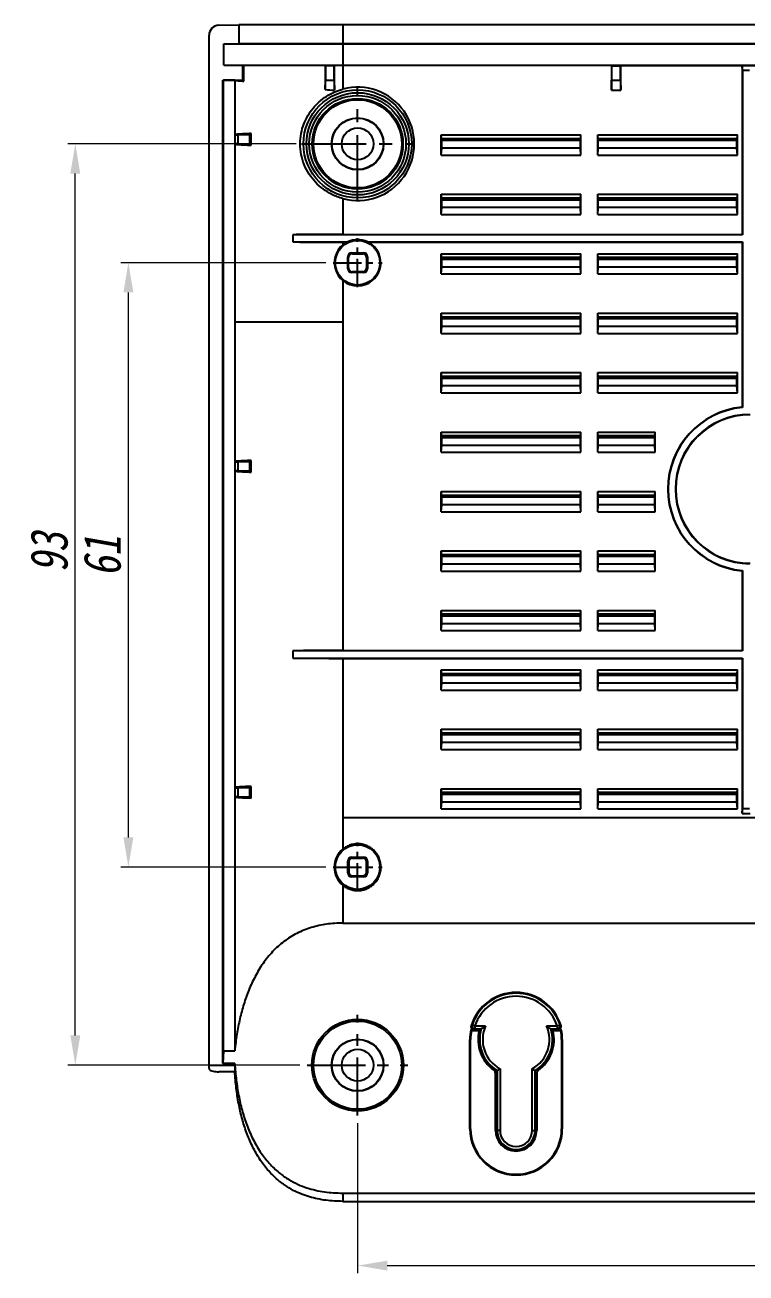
# Model space of a CAD drawing. Header units: millimetres. Extents: x 1571 to 1968, y -272 to 59.
# Drawn here: x 1604.7 to 1677.5, y -138.6 to -12.6 of the extents above; entities that cross this region are included whole.
import ezdxf

# ---------------------------------------------------------------- set-up
doc = ezdxf.new("R2010")
doc.units = ezdxf.units.MM
doc.linetypes.add('CENTER', pattern=[50.8, 31.75, -6.35, 6.35, -6.35])
doc.layers.add('06___PRT_ALL_SURFS', color=7, linetype='Continuous')
doc.layers.add('dim', color=82, linetype='Continuous', lineweight=9)
doc.styles.add('wuwei', font='SimSun.ttf', dxfattribs={"width": 0.8, "oblique": 10})
doc.dimstyles.new('wuwei', dxfattribs={"dimscale": 1.5, "dimtxt": 2.5, "dimasz": 1.5, "dimexe": 0.3, "dimexo": 0.3, "dimgap": 0.5, "dimtad": 1, "dimdsep": 46, "dimtxsty": 'wuwei', "dimcen": 0, "dimclrd": 42, "dimclre": 256, "dimclrt": 256, "dimazin": 2, "dimtfac": 1, "dimtofl": 0, "dimtmove": 0, "dimatfit": 3, "dimfxl": 1, "dimlwd": 5, "dimlwe": 5, "dimarcsym": 0})

# ---------------------------------------------------------------- blocks, each defined once
blk = doc.blocks.new('*D23')
at = {"layer": 'Defpoints', "color": 0}
for p in [(1609.74, -24.57), (1632.78, -24.57), (1633.15, -117.57)]:
    blk.add_point(p, dxfattribs=at)
at = {"layer": 'dim', "color": 82, "lineweight": 5, "true_color": 0x35c922}
for p, q in [((1632.03, -24.57), (1608.99, -24.57)), ((1632.4, -117.57), (1608.99, -117.57))]:
    blk.add_line(p, q, dxfattribs=at)
at = {"layer": 'dim', "color": 42, "lineweight": 5}
blk.add_line((1609.74, -114.57), (1609.74, -27.57), dxfattribs=at)
at = {"layer": 'dim', "color": 42}
for points in [[(1609.24, -27.57), (1610.24, -27.57), (1609.74, -24.57)], [(1609.24, -114.57), (1610.24, -114.57), (1609.74, -117.57)]]:
    blk.add_solid(points, dxfattribs=at)
at = {"layer": 'dim', "color": 82, "true_color": 0x4bd605, "insert": (1607.12, -65.8), "char_height": 3.75, "attachment_point": 5, "rotation": 90, "style": 'wuwei'}
blk.add_mtext('93', dxfattribs=at)
blk = doc.blocks.new('*D24')
at = {"layer": 'Defpoints', "color": 0}
for p in [(1615.1, -36.57), (1635.77, -36.57), (1635.77, -97.57)]:
    blk.add_point(p, dxfattribs=at)
at = {"layer": 'dim', "color": 82, "lineweight": 5, "true_color": 0x35c922}
for p, q in [((1635.02, -36.57), (1614.35, -36.57)), ((1635.02, -97.57), (1614.35, -97.57))]:
    blk.add_line(p, q, dxfattribs=at)
at = {"layer": 'dim', "color": 42, "lineweight": 5}
blk.add_line((1615.1, -94.57), (1615.1, -39.57), dxfattribs=at)
at = {"layer": 'dim', "color": 42}
for points in [[(1614.6, -39.57), (1615.6, -39.57), (1615.1, -36.57)], [(1614.6, -94.57), (1615.6, -94.57), (1615.1, -97.57)]]:
    blk.add_solid(points, dxfattribs=at)
at = {"layer": 'dim', "color": 82, "true_color": 0x4bd605, "insert": (1612.48, -66.2), "char_height": 3.75, "attachment_point": 5, "rotation": 90, "style": 'wuwei'}
blk.add_mtext('61', dxfattribs=at)
blk = doc.blocks.new('*D25')
at = {"layer": 'Defpoints', "color": 0}
for p in [(1638.24, -122.66), (1748.24, -122.66), (1748.24, -137.8)]:
    blk.add_point(p, dxfattribs=at)
at = {"layer": 'dim', "color": 82, "lineweight": 5, "true_color": 0x35c922}
for p, q in [((1638.24, -123.41), (1638.24, -138.55)), ((1748.24, -123.41), (1748.24, -138.55))]:
    blk.add_line(p, q, dxfattribs=at)
at = {"layer": 'dim', "color": 42, "lineweight": 5}
blk.add_line((1641.24, -137.8), (1745.24, -137.8), dxfattribs=at)
at = {"layer": 'dim', "color": 42}
for points in [[(1641.24, -137.3), (1641.24, -138.3), (1638.24, -137.8)], [(1745.24, -137.3), (1745.24, -138.3), (1748.24, -137.8)]]:
    blk.add_solid(points, dxfattribs=at)
at = {"layer": 'dim', "color": 82, "true_color": 0x4bd605, "insert": (1693.24, -135.18), "char_height": 3.75, "attachment_point": 5, "style": 'wuwei'}
blk.add_mtext('110', dxfattribs=at)

msp = doc.modelspace()

# ---------------------------------------------------------------- linework, layer by layer
at = {"color": 7, "linetype": 'Continuous'}
for p, q in [((1624.226, -12.604), (1626.246, -12.569)), ((1760.237, -12.569), (1626.246, -12.569)), ((1626.246, -12.569), (1626.246, -14.447)), ((1636.742, -12.569), (1636.742, -19.044)), ((1623.242, -117.909), (1623.242, -13.604)), ((1624.226, -12.604), (1624.232, -12.604)), ((1624.744, -14.486), (1626.246, -14.447)), ((1624.744, -14.486), (1761.739, -14.486)), ((1624.744, -16.636), (1624.744, -14.486)), ((1626.246, -14.447), (1760.237, -14.447)), ((1626.645, -16.686), (1624.744, -16.636)), ((1624.744, -16.636), (1761.739, -16.636)), ((1626.645, -18.136), (1626.645, -16.686)), ((1634.976, -16.662), (1626.742, -16.662)), ((1626.742, -18.233), (1626.742, -16.662)), ((1634.992, -16.686), (1634.976, -16.662)), ((1634.976, -16.662), (1634.976, -19.074)), ((1634.992, -16.686), (1634.992, -18.136)), ((1635.909, -16.662), (1635.892, -16.688)), ((1635.892, -18.136), (1635.892, -16.688)), ((1663.874, -16.662), (1635.909, -16.662)), ((1635.909, -19.156), (1635.909, -16.662)), ((1663.874, -16.662), (1663.892, -16.689)), ((1663.874, -16.662), (1663.874, -19.136)), ((1663.892, -16.689), (1664.792, -16.689)), ((1663.892, -16.689), (1663.892, -18.136)), ((1664.809, -16.662), (1664.792, -16.689)), ((1664.792, -18.136), (1664.792, -16.689)), ((1664.809, -16.662), (1692.774, -16.662)), ((1664.809, -19.136), (1664.809, -16.662)), ((1677.094, -17.162), (1677.059, -16.662)), ((1677.059, -16.662), (1677.059, -33.704)), ((1677.824, -17.162), (1677.094, -17.162)), ((1677.094, -17.162), (1677.094, -33.739)), ((1624.645, -18.136), (1626.645, -18.136)), ((1624.645, -18.136), (1624.695, -18.157)), ((1624.645, -117.396), (1624.645, -18.136)), ((1625.841, -18.157), (1624.695, -18.157)), ((1624.695, -116.118), (1624.695, -18.157)), ((1625.841, -18.157), (1625.841, -116.118)), ((1626.645, -18.136), (1626.742, -18.233)), ((1634.976, -19.074), (1634.992, -18.136)), ((1634.992, -18.136), (1635.892, -18.136)), ((1635.892, -18.136), (1635.909, -19.156)), ((1663.875, -19.136), (1663.892, -18.136)), ((1663.892, -18.136), (1664.792, -18.136)), ((1664.792, -18.136), (1664.808, -19.136)), ((1663.874, -19.136), (1664.808, -19.136)), ((1625.86, -23.664), (1626.162, -23.669)), ((1625.86, -23.664), (1625.86, -24.574)), ((1627.36, -23.669), (1626.162, -23.669)), ((1626.162, -23.669), (1626.162, -24.569)), ((1627.36, -23.669), (1627.496, -23.533)), ((1627.36, -24.569), (1627.36, -23.669)), ((1627.496, -24.705), (1627.496, -23.533)), ((1646.689, -23.659), (1660.794, -23.659)), ((1646.742, -24.205), (1646.689, -23.659)), ((1646.689, -25.704), (1646.689, -23.659)), ((1660.742, -24.205), (1660.794, -23.659)), ((1660.794, -25.704), (1660.794, -23.659)), ((1662.489, -23.659), (1676.594, -23.659)), ((1662.533, -24.114), (1662.489, -23.659)), ((1662.489, -25.704), (1662.489, -23.659)), ((1676.55, -24.114), (1676.594, -23.659)), ((1676.594, -25.704), (1676.594, -23.659)), ((1626.162, -24.569), (1625.86, -24.574)), ((1626.162, -24.569), (1627.36, -24.569)), ((1627.36, -24.569), (1627.496, -24.705)), ((1646.689, -25.704), (1646.742, -25.005)), ((1646.724, -24.205), (1660.759, -24.205)), ((1646.742, -24.023), (1660.742, -24.023)), ((1646.742, -25.005), (1646.742, -24.205)), ((1660.742, -25.005), (1646.742, -25.005)), ((1660.742, -25.005), (1660.742, -24.205)), ((1660.794, -25.704), (1660.742, -25.005)), ((1662.489, -25.704), (1662.542, -25.005)), ((1662.524, -24.205), (1662.533, -24.114)), ((1662.524, -24.205), (1676.559, -24.205)), ((1662.542, -24.023), (1676.542, -24.023)), ((1662.542, -25.005), (1662.542, -24.205)), ((1676.542, -25.005), (1662.542, -25.005)), ((1676.542, -25.005), (1676.542, -24.205)), ((1676.594, -25.704), (1676.542, -25.005)), ((1676.55, -24.114), (1676.559, -24.205)), ((1646.689, -25.704), (1660.794, -25.704)), ((1662.489, -25.704), (1676.594, -25.704)), ((1636.742, -30.094), (1636.742, -33.704)), ((1646.689, -29.659), (1660.794, -29.659)), ((1646.733, -30.114), (1646.689, -29.659)), ((1646.689, -31.704), (1646.689, -29.659)), ((1646.724, -30.205), (1646.733, -30.114)), ((1646.724, -30.205), (1660.759, -30.205)), ((1646.742, -30.023), (1660.742, -30.023)), ((1646.742, -31.005), (1646.742, -30.205)), ((1660.742, -31.005), (1660.742, -30.205)), ((1660.75, -30.114), (1660.794, -29.659)), ((1660.75, -30.114), (1660.759, -30.205)), ((1660.794, -31.704), (1660.794, -29.659)), ((1662.489, -29.659), (1676.594, -29.659)), ((1662.533, -30.114), (1662.489, -29.659)), ((1662.489, -31.704), (1662.489, -29.659)), ((1662.524, -30.205), (1662.533, -30.114)), ((1662.524, -30.205), (1676.559, -30.205)), ((1662.542, -30.023), (1676.542, -30.023)), ((1662.542, -31.005), (1662.542, -30.205)), ((1676.542, -31.005), (1676.542, -30.205)), ((1676.55, -30.114), (1676.594, -29.659)), ((1676.55, -30.114), (1676.559, -30.205)), ((1676.594, -31.704), (1676.594, -29.659)), ((1646.689, -31.704), (1646.742, -31.005)), ((1660.742, -31.005), (1646.742, -31.005)), ((1660.794, -31.704), (1660.742, -31.005)), ((1662.489, -31.704), (1662.542, -31.005)), ((1676.542, -31.005), (1662.542, -31.005)), ((1676.594, -31.704), (1676.542, -31.005)), ((1646.689, -31.704), (1660.794, -31.704)), ((1662.489, -31.704), (1676.594, -31.704)), ((1677.094, -33.739), (1631.688, -33.739)), ((1631.688, -33.739), (1631.688, -34.469)), ((1636.742, -33.704), (1677.059, -33.704)), ((1677.059, -33.704), (1677.094, -33.739)), ((1631.688, -34.469), (1637.255, -34.469)), ((1636.742, -34.504), (1637.146, -34.504)), ((1636.742, -34.504), (1636.742, -34.776)), ((1639.229, -34.469), (1677.094, -34.469)), ((1639.337, -34.504), (1677.059, -34.504)), ((1677.059, -34.504), (1677.094, -34.469)), ((1677.059, -34.504), (1677.059, -51.151)), ((1677.094, -34.469), (1677.094, -51.183)), ((1637.329, -36.056), (1637.242, -35.969)), ((1637.242, -37.169), (1637.242, -35.969)), ((1637.329, -37.082), (1637.329, -36.056)), ((1637.642, -35.569), (1638.842, -35.569)), ((1637.729, -35.656), (1637.642, -35.569)), ((1637.729, -35.656), (1638.754, -35.656)), ((1638.754, -35.656), (1638.842, -35.569)), ((1639.154, -36.056), (1639.242, -35.969)), ((1639.154, -36.056), (1639.154, -37.082)), ((1639.242, -35.969), (1639.242, -37.169)), ((1646.689, -35.659), (1660.794, -35.659)), ((1646.733, -36.114), (1646.689, -35.659)), ((1646.689, -37.704), (1646.689, -35.659)), ((1646.724, -36.205), (1646.733, -36.114)), ((1646.724, -36.205), (1660.759, -36.205)), ((1646.742, -36.023), (1660.742, -36.023)), ((1646.742, -37.005), (1646.742, -36.205)), ((1660.742, -37.005), (1660.742, -36.205)), ((1660.75, -36.114), (1660.794, -35.659)), ((1660.75, -36.114), (1660.759, -36.205)), ((1660.794, -37.704), (1660.794, -35.659)), ((1662.489, -35.659), (1676.594, -35.659)), ((1662.533, -36.114), (1662.489, -35.659)), ((1662.489, -37.704), (1662.489, -35.659)), ((1662.524, -36.205), (1662.533, -36.114)), ((1662.524, -36.205), (1676.559, -36.205)), ((1662.542, -36.023), (1676.542, -36.023)), ((1662.542, -37.005), (1662.542, -36.205)), ((1676.542, -37.005), (1676.542, -36.205)), ((1676.55, -36.114), (1676.594, -35.659)), ((1676.55, -36.114), (1676.559, -36.205)), ((1676.594, -37.704), (1676.594, -35.659)), ((1637.329, -37.082), (1637.242, -37.169)), ((1637.729, -37.482), (1637.642, -37.569)), ((1638.842, -37.569), (1637.642, -37.569)), ((1638.754, -37.482), (1637.729, -37.482)), ((1638.754, -37.482), (1638.842, -37.569)), ((1639.154, -37.082), (1639.242, -37.169)), ((1646.689, -37.704), (1646.742, -37.005)), ((1646.689, -37.704), (1660.794, -37.704)), ((1660.742, -37.005), (1646.742, -37.005)), ((1660.794, -37.704), (1660.742, -37.005)), ((1662.489, -37.704), (1662.542, -37.005)), ((1662.489, -37.704), (1676.594, -37.704)), ((1676.542, -37.005), (1662.542, -37.005)), ((1676.594, -37.704), (1676.542, -37.005)), ((1636.742, -38.361), (1636.742, -75.704)), ((1636.742, -42.569), (1625.841, -42.569)), ((1646.689, -41.659), (1660.794, -41.659)), ((1646.733, -42.114), (1646.689, -41.659)), ((1646.689, -43.704), (1646.689, -41.659)), ((1646.724, -42.205), (1646.733, -42.114)), ((1646.724, -42.205), (1660.759, -42.205)), ((1646.742, -42.023), (1660.742, -42.023)), ((1646.742, -43.005), (1646.742, -42.205)), ((1660.742, -43.005), (1660.742, -42.205)), ((1660.75, -42.114), (1660.794, -41.659)), ((1660.75, -42.114), (1660.759, -42.205)), ((1660.794, -43.704), (1660.794, -41.659)), ((1662.489, -41.659), (1676.594, -41.659)), ((1662.533, -42.114), (1662.489, -41.659)), ((1662.489, -43.704), (1662.489, -41.659)), ((1662.524, -42.205), (1662.533, -42.114)), ((1662.524, -42.205), (1676.559, -42.205)), ((1662.542, -42.023), (1676.542, -42.023)), ((1662.542, -43.005), (1662.542, -42.205)), ((1676.542, -43.005), (1676.542, -42.205)), ((1676.55, -42.114), (1676.594, -41.659)), ((1676.55, -42.114), (1676.559, -42.205)), ((1676.594, -43.704), (1676.594, -41.659)), ((1646.689, -43.704), (1646.742, -43.005)), ((1646.689, -43.704), (1660.794, -43.704)), ((1660.742, -43.005), (1646.742, -43.005)), ((1660.794, -43.704), (1660.742, -43.005)), ((1662.489, -43.704), (1662.542, -43.005)), ((1662.489, -43.704), (1676.594, -43.704)), ((1676.542, -43.005), (1662.542, -43.005)), ((1676.594, -43.704), (1676.542, -43.005)), ((1646.689, -47.659), (1660.794, -47.659)), ((1646.689, -49.704), (1646.689, -47.659)), ((1646.733, -48.114), (1646.689, -47.659)), ((1660.75, -48.114), (1660.794, -47.659)), ((1660.794, -49.704), (1660.794, -47.659)), ((1662.489, -47.659), (1676.594, -47.659)), ((1662.533, -48.114), (1662.489, -47.659)), ((1662.489, -49.704), (1662.489, -47.659)), ((1676.55, -48.114), (1676.594, -47.659)), ((1676.594, -49.704), (1676.594, -47.659)), ((1646.689, -49.704), (1646.742, -49.005)), ((1646.724, -48.205), (1646.733, -48.114)), ((1646.724, -48.205), (1660.759, -48.205)), ((1646.742, -48.023), (1660.742, -48.023)), ((1646.742, -49.005), (1646.742, -48.205)), ((1660.742, -49.005), (1646.742, -49.005)), ((1660.742, -49.005), (1660.742, -48.205)), ((1660.794, -49.704), (1660.742, -49.005)), ((1660.75, -48.114), (1660.759, -48.205)), ((1662.489, -49.704), (1662.542, -49.005)), ((1662.524, -48.205), (1662.533, -48.114)), ((1662.524, -48.205), (1676.559, -48.205)), ((1662.542, -48.023), (1676.542, -48.023)), ((1662.542, -49.005), (1662.542, -48.205)), ((1676.542, -49.005), (1662.542, -49.005)), ((1676.542, -49.005), (1676.542, -48.205)), ((1676.594, -49.704), (1676.542, -49.005)), ((1676.55, -48.114), (1676.559, -48.205)), ((1646.689, -49.704), (1660.794, -49.704)), ((1662.489, -49.704), (1676.594, -49.704)), ((1677.094, -51.183), (1677.059, -51.151)), ((1646.689, -53.659), (1660.794, -53.659)), ((1646.689, -55.704), (1646.689, -53.659)), ((1646.733, -54.114), (1646.689, -53.659)), ((1646.724, -54.205), (1646.733, -54.114)), ((1646.742, -54.023), (1660.742, -54.023)), ((1660.75, -54.114), (1660.794, -53.659)), ((1660.75, -54.114), (1660.759, -54.205)), ((1660.794, -55.704), (1660.794, -53.659)), ((1662.489, -53.659), (1668.294, -53.659)), ((1662.489, -55.704), (1662.489, -53.659)), ((1662.533, -54.114), (1662.489, -53.659)), ((1662.524, -54.205), (1662.533, -54.114)), ((1662.542, -54.023), (1668.242, -54.023)), ((1668.259, -54.205), (1668.242, -54.023)), ((1668.259, -54.023), (1668.294, -53.659)), ((1668.294, -55.704), (1668.294, -53.659)), ((1646.689, -55.704), (1646.742, -55.005)), ((1646.724, -54.205), (1660.759, -54.205)), ((1646.742, -55.005), (1646.742, -54.205)), ((1660.742, -55.005), (1646.742, -55.005)), ((1660.742, -55.005), (1660.742, -54.205)), ((1660.794, -55.704), (1660.742, -55.005)), ((1662.489, -55.704), (1662.542, -55.005)), ((1662.524, -54.205), (1668.259, -54.205)), ((1662.542, -55.005), (1662.542, -54.205)), ((1668.242, -55.005), (1662.542, -55.005)), ((1668.242, -55.005), (1668.242, -54.205)), ((1668.294, -55.704), (1668.242, -55.005)), ((1625.857, -56.664), (1626.16, -56.669)), ((1625.857, -56.664), (1625.857, -57.574)), ((1627.36, -56.669), (1626.16, -56.669)), ((1626.16, -56.669), (1626.16, -57.569)), ((1627.36, -56.669), (1627.496, -56.533)), ((1627.36, -57.569), (1627.36, -56.669)), ((1627.496, -57.705), (1627.496, -56.533)), ((1646.689, -55.704), (1660.794, -55.704)), ((1662.489, -55.704), (1668.294, -55.704)), ((1625.857, -57.574), (1625.845, -57.599)), ((1626.16, -57.569), (1625.857, -57.574)), ((1626.16, -57.569), (1627.36, -57.569)), ((1627.36, -57.569), (1627.496, -57.705)), ((1646.689, -59.659), (1660.794, -59.659)), ((1646.689, -61.704), (1646.689, -59.659)), ((1646.733, -60.114), (1646.689, -59.659)), ((1646.724, -60.205), (1646.733, -60.114)), ((1646.724, -60.205), (1660.759, -60.205)), ((1646.742, -60.023), (1660.742, -60.023)), ((1646.742, -61.005), (1646.742, -60.205)), ((1660.742, -61.005), (1660.742, -60.205)), ((1660.75, -60.114), (1660.794, -59.659)), ((1660.75, -60.114), (1660.759, -60.205)), ((1660.794, -61.704), (1660.794, -59.659)), ((1662.489, -59.659), (1668.294, -59.659)), ((1662.489, -61.704), (1662.489, -59.659)), ((1662.533, -60.114), (1662.489, -59.659)), ((1662.524, -60.205), (1662.533, -60.114)), ((1662.524, -60.205), (1668.259, -60.205)), ((1662.542, -60.023), (1668.242, -60.023)), ((1662.542, -61.005), (1662.542, -60.205)), ((1668.259, -60.205), (1668.242, -60.023)), ((1668.242, -61.005), (1668.242, -60.205)), ((1668.259, -60.023), (1668.294, -59.659)), ((1668.294, -61.704), (1668.294, -59.659)), ((1646.689, -61.704), (1646.742, -61.005)), ((1646.689, -61.704), (1660.794, -61.704)), ((1660.742, -61.005), (1646.742, -61.005)), ((1660.794, -61.704), (1660.742, -61.005)), ((1662.489, -61.704), (1662.542, -61.005)), ((1662.489, -61.704), (1668.294, -61.704)), ((1668.242, -61.005), (1662.542, -61.005)), ((1668.294, -61.704), (1668.242, -61.005)), ((1646.689, -65.659), (1660.794, -65.659)), ((1646.689, -67.704), (1646.689, -65.659)), ((1646.733, -66.114), (1646.689, -65.659)), ((1646.724, -66.205), (1646.733, -66.114)), ((1646.724, -66.205), (1660.759, -66.205)), ((1646.742, -66.023), (1660.742, -66.023)), ((1646.742, -67.005), (1646.742, -66.205)), ((1660.742, -67.005), (1660.742, -66.205)), ((1660.75, -66.114), (1660.794, -65.659)), ((1660.75, -66.114), (1660.759, -66.205)), ((1660.794, -67.704), (1660.794, -65.659)), ((1662.489, -65.659), (1668.294, -65.659)), ((1662.489, -67.704), (1662.489, -65.659)), ((1662.533, -66.114), (1662.489, -65.659)), ((1662.524, -66.205), (1662.533, -66.114)), ((1662.524, -66.205), (1668.259, -66.205)), ((1662.542, -66.023), (1668.242, -66.023)), ((1662.542, -67.005), (1662.542, -66.205)), ((1668.259, -66.205), (1668.242, -66.023)), ((1668.242, -67.005), (1668.242, -66.205)), ((1668.259, -66.023), (1668.294, -65.659)), ((1668.294, -67.704), (1668.294, -65.659)), ((1646.689, -67.704), (1646.742, -67.005)), ((1646.689, -67.704), (1660.794, -67.704)), ((1660.742, -67.005), (1646.742, -67.005)), ((1660.794, -67.704), (1660.742, -67.005)), ((1662.489, -67.704), (1662.542, -67.005)), ((1662.489, -67.704), (1668.294, -67.704)), ((1668.242, -67.005), (1662.542, -67.005)), ((1668.294, -67.704), (1668.242, -67.005)), ((1677.094, -67.642), (1677.059, -67.674)), ((1677.059, -67.674), (1677.059, -75.704)), ((1677.094, -67.642), (1677.094, -75.739)), ((1646.689, -71.659), (1660.794, -71.659)), ((1646.689, -73.704), (1646.689, -71.659)), ((1646.733, -72.114), (1646.689, -71.659)), ((1660.75, -72.114), (1660.794, -71.659)), ((1660.794, -73.704), (1660.794, -71.659)), ((1662.489, -71.659), (1668.294, -71.659)), ((1662.489, -73.704), (1662.489, -71.659)), ((1662.533, -72.114), (1662.489, -71.659)), ((1668.259, -72.023), (1668.294, -71.659)), ((1668.294, -73.704), (1668.294, -71.659)), ((1646.689, -73.704), (1646.742, -73.005)), ((1646.724, -72.205), (1646.733, -72.114)), ((1646.724, -72.205), (1660.759, -72.205)), ((1646.742, -72.023), (1660.742, -72.023)), ((1646.742, -73.005), (1646.742, -72.205)), ((1660.742, -73.005), (1646.742, -73.005)), ((1660.742, -73.005), (1660.742, -72.205)), ((1660.794, -73.704), (1660.742, -73.005)), ((1660.75, -72.114), (1660.759, -72.205)), ((1662.489, -73.704), (1662.542, -73.005)), ((1662.524, -72.205), (1662.533, -72.114)), ((1662.524, -72.205), (1668.259, -72.205)), ((1662.542, -72.023), (1668.242, -72.023)), ((1662.542, -73.005), (1662.542, -72.205)), ((1668.242, -73.005), (1662.542, -73.005)), ((1668.259, -72.205), (1668.242, -72.023)), ((1668.242, -73.005), (1668.242, -72.205)), ((1668.294, -73.704), (1668.242, -73.005)), ((1646.689, -73.704), (1660.794, -73.704)), ((1662.489, -73.704), (1668.294, -73.704)), ((1677.094, -75.739), (1631.688, -75.739)), ((1631.688, -75.739), (1631.688, -76.469)), ((1631.688, -76.469), (1677.094, -76.469)), ((1636.742, -75.704), (1677.059, -75.704)), ((1636.742, -76.504), (1677.059, -76.504)), ((1636.742, -76.504), (1636.742, -92.569)), ((1677.059, -75.704), (1677.094, -75.739)), ((1677.059, -76.504), (1677.094, -76.469)), ((1677.059, -76.504), (1677.059, -92.174)), ((1677.094, -76.469), (1677.094, -91.674)), ((1646.689, -77.659), (1660.794, -77.659)), ((1646.689, -79.704), (1646.689, -77.659)), ((1646.733, -78.114), (1646.689, -77.659)), ((1646.742, -78.023), (1660.742, -78.023)), ((1660.75, -78.114), (1660.794, -77.659)), ((1660.794, -79.704), (1660.794, -77.659)), ((1662.489, -77.659), (1676.594, -77.659)), ((1662.489, -79.704), (1662.489, -77.659)), ((1662.533, -78.114), (1662.489, -77.659)), ((1662.542, -78.023), (1676.542, -78.023)), ((1676.55, -78.114), (1676.594, -77.659)), ((1676.594, -79.704), (1676.594, -77.659)), ((1646.689, -79.704), (1646.742, -79.005)), ((1646.724, -78.205), (1646.733, -78.114)), ((1646.724, -78.205), (1660.759, -78.205)), ((1646.742, -79.005), (1646.742, -78.205)), ((1660.742, -79.005), (1646.742, -79.005)), ((1660.742, -79.005), (1660.742, -78.205)), ((1660.794, -79.704), (1660.742, -79.005)), ((1660.75, -78.114), (1660.759, -78.205)), ((1662.489, -79.704), (1662.542, -79.005)), ((1662.524, -78.205), (1662.533, -78.114)), ((1662.524, -78.205), (1676.559, -78.205)), ((1662.542, -79.005), (1662.542, -78.205)), ((1676.542, -79.005), (1662.542, -79.005)), ((1676.542, -79.005), (1676.542, -78.205)), ((1676.594, -79.704), (1676.542, -79.005)), ((1676.55, -78.114), (1676.559, -78.205)), ((1646.689, -79.704), (1660.794, -79.704)), ((1662.489, -79.704), (1676.594, -79.704)), ((1646.689, -83.659), (1660.794, -83.659)), ((1646.689, -85.704), (1646.689, -83.659)), ((1646.733, -84.114), (1646.689, -83.659)), ((1646.724, -84.205), (1646.733, -84.114)), ((1646.724, -84.205), (1660.759, -84.205)), ((1646.742, -84.023), (1660.742, -84.023)), ((1646.742, -85.005), (1646.742, -84.205)), ((1660.742, -85.005), (1660.742, -84.205)), ((1660.75, -84.114), (1660.794, -83.659)), ((1660.75, -84.114), (1660.759, -84.205)), ((1660.794, -85.704), (1660.794, -83.659)), ((1662.489, -83.659), (1676.594, -83.659)), ((1662.489, -85.704), (1662.489, -83.659)), ((1662.533, -84.114), (1662.489, -83.659)), ((1662.524, -84.205), (1662.533, -84.114)), ((1662.524, -84.205), (1676.559, -84.205)), ((1662.542, -84.023), (1676.542, -84.023)), ((1662.542, -85.005), (1662.542, -84.205)), ((1676.542, -85.005), (1676.542, -84.205)), ((1676.55, -84.114), (1676.594, -83.659)), ((1676.55, -84.114), (1676.559, -84.205)), ((1676.594, -85.704), (1676.594, -83.659)), ((1646.689, -85.704), (1646.742, -85.005)), ((1660.742, -85.005), (1646.742, -85.005)), ((1660.794, -85.704), (1660.742, -85.005)), ((1662.489, -85.704), (1662.542, -85.005)), ((1676.542, -85.005), (1662.542, -85.005)), ((1676.594, -85.704), (1676.542, -85.005)), ((1646.689, -85.704), (1660.794, -85.704)), ((1662.489, -85.704), (1676.594, -85.704)), ((1627.36, -89.569), (1627.496, -89.433)), ((1627.496, -90.605), (1627.496, -89.433)), ((1625.857, -90.474), (1625.845, -90.499)), ((1625.857, -89.564), (1626.16, -89.569)), ((1625.857, -89.564), (1625.857, -90.474)), ((1626.16, -90.469), (1625.857, -90.474)), ((1627.36, -89.569), (1626.16, -89.569)), ((1626.16, -89.569), (1626.16, -90.469)), ((1626.16, -90.469), (1627.36, -90.469)), ((1627.36, -90.469), (1627.36, -89.569)), ((1627.36, -90.469), (1627.496, -90.605)), ((1646.689, -89.659), (1660.794, -89.659)), ((1646.689, -91.704), (1646.689, -89.659)), ((1646.733, -90.114), (1646.689, -89.659)), ((1646.724, -90.205), (1646.733, -90.114)), ((1646.724, -90.205), (1660.759, -90.205)), ((1646.742, -90.023), (1660.742, -90.023)), ((1646.742, -91.005), (1646.742, -90.205)), ((1660.742, -91.005), (1660.742, -90.205)), ((1660.75, -90.114), (1660.794, -89.659)), ((1660.75, -90.114), (1660.759, -90.205)), ((1660.794, -91.704), (1660.794, -89.659)), ((1662.489, -89.659), (1676.594, -89.659)), ((1662.489, -91.704), (1662.489, -89.659)), ((1662.533, -90.114), (1662.489, -89.659)), ((1662.524, -90.205), (1662.533, -90.114)), ((1662.524, -90.205), (1676.559, -90.205)), ((1662.542, -90.023), (1676.542, -90.023)), ((1662.542, -91.005), (1662.542, -90.205)), ((1676.542, -91.005), (1676.542, -90.205)), ((1676.55, -90.114), (1676.594, -89.659)), ((1676.55, -90.114), (1676.559, -90.205)), ((1676.594, -91.704), (1676.594, -89.659)), ((1646.689, -91.704), (1646.742, -91.005)), ((1646.689, -91.704), (1660.794, -91.704)), ((1660.742, -91.005), (1646.742, -91.005)), ((1660.794, -91.704), (1660.742, -91.005)), ((1662.489, -91.704), (1662.542, -91.005)), ((1662.489, -91.704), (1676.594, -91.704)), ((1676.542, -91.005), (1662.542, -91.005)), ((1676.594, -91.704), (1676.542, -91.005)), ((1677.059, -92.174), (1677.094, -91.674)), ((1677.094, -91.674), (1677.824, -91.674)), ((1677.059, -92.174), (1677.859, -92.174)), ((1637.342, -97.069), (1637.242, -96.969)), ((1637.242, -98.169), (1637.242, -96.969)), ((1637.642, -96.569), (1638.842, -96.569)), ((1637.74, -96.667), (1637.642, -96.569)), ((1637.74, -96.667), (1638.744, -96.667)), ((1638.744, -96.667), (1638.842, -96.569)), ((1639.141, -97.069), (1639.242, -96.969)), ((1639.242, -96.969), (1639.242, -98.169)), ((1637.349, -98.062), (1637.242, -98.169)), ((1639.135, -98.062), (1639.242, -98.169)), ((1637.752, -98.459), (1637.642, -98.569)), ((1638.842, -98.569), (1637.642, -98.569)), ((1637.752, -98.459), (1638.732, -98.459)), ((1638.732, -98.459), (1638.842, -98.569)), ((1636.742, -103.228), (1749.743, -103.228)), ((1649.986, -113.982), (1649.68, -113.982)), ((1649.737, -114.052), (1650.52, -114.052)), ((1650.091, -113.605), (1649.807, -113.511)), ((1650.091, -113.605), (1651.163, -113.605)), ((1650.091, -113.605), (1650.091, -113.905)), ((1650.091, -113.905), (1650.73, -113.905)), ((1650.688, -113.937), (1650.64, -113.937)), ((1657.321, -113.605), (1658.392, -113.605)), ((1657.753, -113.905), (1658.392, -113.905)), ((1657.843, -113.937), (1657.796, -113.937)), ((1657.964, -114.052), (1658.747, -114.052)), ((1658.392, -113.605), (1658.677, -113.511)), ((1658.392, -113.605), (1658.392, -113.905)), ((1658.498, -113.982), (1658.803, -113.982)), ((1649.642, -114.982), (1649.572, -114.982)), ((1649.572, -123.982), (1649.572, -114.982)), ((1649.642, -123.982), (1649.642, -114.982)), ((1658.842, -114.982), (1658.842, -123.982)), ((1658.842, -114.982), (1658.912, -114.982)), ((1658.912, -114.982), (1658.912, -123.982)), ((1624.695, -116.118), (1624.645, -117.396)), ((1624.695, -116.118), (1625.841, -116.118)), ((1623.242, -117.569), (1625.846, -117.569)), ((1625.846, -118.238), (1624.228, -118.238)), ((1625.846, -117.396), (1624.645, -117.396)), ((1625.846, -117.396), (1625.846, -118.238)), ((1652.155, -124.154), (1652.155, -118.361)), ((1652.287, -118.129), (1652.287, -124.154)), ((1652.319, -118.111), (1652.319, -124.154)), ((1652.619, -117.939), (1652.619, -124.154)), ((1655.865, -124.154), (1655.865, -117.939)), ((1656.164, -124.154), (1656.164, -118.111)), ((1656.196, -124.154), (1656.196, -118.129)), ((1656.328, -118.361), (1656.328, -124.154)), ((1649.642, -123.982), (1649.572, -123.982)), ((1652.619, -124.154), (1652.287, -124.154)), ((1655.865, -124.154), (1656.164, -124.154)), ((1658.842, -123.982), (1658.912, -123.982)), ((1636.742, -130.477), (1749.742, -130.477)), ((1636.742, -130.477), (1636.742, -131.313)), ((1636.742, -131.313), (1749.742, -131.313))]:
    msp.add_line(p, q, dxfattribs=at)
at = {"color": 1, "linetype": 'CENTER', "ltscale": 0.206421}
for p, q in [((1638.242, -30.245), (1638.242, -18.892)), ((1632.565, -24.569), (1643.918, -24.569))]:
    msp.add_line(p, q, dxfattribs=at)
at = {"color": 1, "linetype": 'CENTER', "ltscale": 0.09}
for p, q in [((1638.242, -39.044), (1638.242, -34.094)), ((1635.767, -36.569), (1640.717, -36.569)), ((1638.242, -100.044), (1638.242, -95.094)), ((1635.767, -97.569), (1640.717, -97.569))]:
    msp.add_line(p, q, dxfattribs=at)
at = {"color": 1, "linetype": 'CENTER', "ltscale": 0.185}
for p, q in [((1638.242, -122.656), (1638.242, -112.481)), ((1633.154, -117.569), (1643.329, -117.569))]:
    msp.add_line(p, q, dxfattribs=at)
at = {"color": 7, "linetype": 'Continuous'}
for centre, radius in [((1638.242, -24.569), 5.459), ((1638.242, -24.569), 5.161), ((1638.242, -24.569), 4.881), ((1638.242, -24.569), 4.581), ((1638.242, -24.569), 4.45), ((1638.242, -24.569), 2.628), ((1638.242, -24.569), 2.6), ((1638.242, -24.569), 1.6), ((1638.242, -36.569), 2.25), ((1638.242, -97.569), 2.25), ((1638.242, -117.569), 4.625), ((1638.242, -117.569), 4.45), ((1638.242, -117.569), 2.628), ((1638.242, -117.569), 2.6), ((1638.242, -117.569), 1.6)]:
    msp.add_circle(centre, radius, dxfattribs=at)
for centre, radius, start, end in [((1624.242, -13.605), 1.001, 90.95391, 179.95778), ((1638.242, -24.569), 5.725, 254.81052, 105.18948), ((1636.641, -5.474), 13.702, 263.01943, 266.93586), ((1638.242, -36.569), 2.337, 117.9573, 62.0427), ((1638.242, -36.569), 2.32, 64.82283, 115.17717), ((1677.859, -59.412), 8.3, 95.53107, 264.46893), ((1677.859, -59.412), 8.265, 95.31134, 264.68866), ((1677.859, -59.412), 7.535, 90.26554, 269.73446), ((1677.859, -59.412), 7.5, 90, 270), ((1638.248, -97.586), 2.36, 129.56767, 230.23234), ((1654.242, -114.982), 4.75, 16.98263, 163.01737), ((1654.242, -114.982), 4.673, 18.35414, 161.64586), ((1654.242, -114.982), 4.373, 18.35414, 161.64586), ((1654.242, -114.982), 4.67, 167.63492, 180), ((1654.242, -114.982), 4.6, 168.33387, 180), ((1661.145, -104.759), 14.714, 218.81656, 219.16647), ((1649.985, -113.682), 0.3, 162.98881, 270.02856), ((1656.94, -122.77), 11.688, 127.60825, 128.27815), ((1650.092, -113.605), 0.3, 161.77292, 269.87294), ((1656.497, -122.778), 10.944, 125.82497, 126.50978), ((1654.242, -114.982), 3.836, 165.96851, 234.76596), ((1654.242, -114.982), 3.705, 163.60912, 238.15557), ((1654.242, -114.982), 3.673, 162.94508, 238.43097), ((1656.192, -121.293), 9.187, 126.4728, 126.80505), ((1655.806, -120.759), 8.529, 122.985, 126.51907), ((1654.242, -114.982), 3.373, 155.90533, 241.23798), ((1654.242, -114.982), 3.373, 298.76202, 24.09467), ((1654.242, -114.982), 3.673, 301.56903, 17.05492), ((1654.242, -114.982), 3.705, 301.84443, 16.39088), ((1654.242, -114.982), 3.836, 305.23404, 14.03149), ((1652.677, -120.759), 8.529, 53.48093, 57.015), ((1652.292, -121.293), 9.187, 53.19495, 53.5272), ((1658.392, -113.605), 0.3, 270.12706, 18.22709), ((1651.987, -122.778), 10.944, 53.49022, 54.17503), ((1658.498, -113.682), 0.3, 269.97145, 17.01118), ((1651.544, -122.77), 11.688, 51.72185, 52.39175), ((1647.339, -104.759), 14.714, 320.83353, 321.18344), ((1654.242, -114.982), 4.6, 0, 11.66613), ((1654.242, -114.982), 4.67, 0, 12.36508), ((1651.074, -116.026), 25.265, 183.10801, 186.90543), ((1646.226, -116.332), 20.418, 183.47403, 187.69017), ((1644.92, -104.882), 15.158, 299.07768, 299.21528), ((1645.438, -105.8), 14.104, 299.19911, 300.60415), ((1663.045, -105.8), 14.104, 239.39585, 240.80089), ((1663.563, -104.882), 15.158, 240.78472, 240.92232), ((1654.242, -123.982), 4.67, 180, 0), ((1654.242, -123.982), 4.6, 180, 0), ((1654.242, -124.154), 2.086, 180, 0), ((1654.242, -124.154), 1.955, 180, 0), ((1654.242, -124.154), 1.923, 180, 0), ((1654.242, -124.154), 1.623, 180, 0)]:
    msp.add_arc(centre, radius, start, end, dxfattribs=at)
for centre, major_axis, ratio, start_param, end_param in [((1638.242, -38.814), (0, 4.491), 0.8661133, 0.2565014, 0.2855445), ((1638.242, -38.814), (0, 4.491), 0.8661133, -0.2855445, -0.2565014), ((1637.642, -35.969), (0.283, -0.283), 0.9996955, 2.3563468, 3.9268385), ((1637.729, -36.056), (0.283, -0.283), 0.9996955, 2.3563468, 3.9268385), ((1638.754, -36.056), (-0.283, -0.283), 0.9996955, 2.3563468, 3.9268385), ((1638.842, -35.969), (0.283, 0.283), 0.9996955, -0.7852459, 0.7852459), ((1637.642, -37.169), (0.283, 0.283), 0.9996955, 2.3563468, 3.9268385), ((1637.729, -37.081), (0.283, 0.283), 0.9996955, 2.3563468, 3.9268385), ((1638.754, -37.081), (-0.283, 0.283), 0.9996955, 2.3563468, 3.9268385), ((1638.842, -37.169), (0.283, -0.283), 0.9996955, -0.7852459, 0.7852459), ((1637.642, -96.969), (0.283, -0.283), 0.9996955, 2.3563468, 3.9268385), ((1638.842, -96.969), (0.283, 0.283), 0.9996955, -0.7852459, 0.7852459), ((1637.642, -98.169), (0.283, 0.283), 0.9996955, 2.3563468, 3.9268385), ((1637.571, -92.569), (0, 13.861), 0.0174551, -4.3817235, -4.3049199), ((1638.842, -98.169), (0.283, -0.283), 0.9996955, -0.7852459, 0.7852459), ((1638.912, -92.569), (0, 13.861), 0.0174551, -1.9782654, -1.9014618), ((1654.242, -122.75), (0, 10.358), 0.661589, 6.8364977, 6.8573184), ((1654.242, -122.75), (0, 10.358), 0.661589, -0.5741331, -0.5533124)]:
    msp.add_ellipse(centre, major_axis=major_axis, ratio=ratio, start_param=start_param, end_param=end_param, dxfattribs=at)
for points, start_tangent, end_tangent in [([(1626.742, -16.662), (1626.712, -16.674), (1626.68, -16.682), (1626.645, -16.686)], (-0.9088275, -0.4171722), (-0.9980666, -0.0621537)), ([(1635.892, -16.688), (1635.589, -16.687), (1635.289, -16.687), (1634.992, -16.686)], (-0.9999989, 0.0014756), (-0.9999947, 0.003265)), ([(1625.841, -18.157), (1626.051, -18.184), (1626.351, -18.209), (1626.742, -18.233)], (0.9859253, -0.1671865), (0.9986916, -0.051138)), ([(1632.444, -24.569), (1632.545, -23.517), (1632.815, -22.568), (1633.221, -21.723), (1633.743, -20.975), (1634.368, -20.327), (1635.088, -19.78), (1635.886, -19.348), (1636.742, -19.044)], (0, 1), (0.9650646, 0.262012)), ([(1627.496, -23.533), (1626.763, -23.563), (1626.215, -23.597), (1625.86, -23.636)], (-0.9994215, -0.0340097), (-0.9876731, -0.1565305)), ([(1625.86, -24.602), (1626.215, -24.64), (1626.763, -24.675), (1627.496, -24.705)], (0.9876731, -0.1565305), (0.9994215, -0.0340097)), ([(1636.742, -30.094), (1635.649, -29.677), (1634.752, -29.124), (1633.99, -28.443), (1633.344, -27.615), (1632.852, -26.664), (1632.546, -25.629), (1632.444, -24.569)], (-0.9650646, 0.262012), (0, 1)), ([(1636.742, -33.704), (1634.851, -33.708), (1633.159, -33.72), (1631.688, -33.739)], (-1, 0), (-0.9998682, -0.0162374)), ([(1631.688, -34.469), (1633.159, -34.488), (1634.851, -34.5), (1636.742, -34.504)], (0.9998682, -0.0162374), (1, 0)), ([(1627.496, -56.533), (1626.75, -56.563), (1626.197, -56.599), (1625.845, -56.639)], (-0.9994215, -0.0340097), (-0.9863002, -0.1649604)), ([(1625.845, -57.599), (1626.197, -57.639), (1626.75, -57.674), (1627.496, -57.705)], (0.9863002, -0.1649604), (0.9994215, -0.0340097)), ([(1636.742, -75.704), (1634.851, -75.708), (1633.159, -75.72), (1631.688, -75.739)], (-1, 0), (-0.9998682, -0.0162374)), ([(1631.688, -76.469), (1633.159, -76.488), (1634.851, -76.5), (1636.742, -76.504)], (0.9998682, -0.0162374), (1, 0)), ([(1627.496, -89.433), (1626.75, -89.463), (1626.197, -89.499), (1625.845, -89.539)], (-0.9994215, -0.0340097), (-0.9863002, -0.1649604)), ([(1625.845, -90.499), (1626.197, -90.539), (1626.75, -90.574), (1627.496, -90.605)], (0.9863002, -0.1649604), (0.9994215, -0.0340097)), ([(1636.742, -92.569), (1636.742, -93.643), (1636.742, -94.71), (1636.745, -95.765)], (0, -1), (0, -1)), ([(1640.595, -97.569), (1640.551, -97.132), (1640.419, -96.688), (1640.198, -96.273), (1639.909, -95.921), (1639.578, -95.644), (1639.212, -95.437), (1638.819, -95.299), (1638.404, -95.233), (1637.965, -95.243), (1637.522, -95.34), (1637.107, -95.519), (1636.745, -95.765)], (-0.0067508, 0.9999772), (-0.7712916, -0.6364819)), ([(1637.74, -96.667), (1637.59, -96.696), (1637.46, -96.782), (1637.372, -96.913), (1637.342, -97.069)], (-1, 0), (0.0059917, -0.999982)), ([(1639.141, -97.069), (1639.111, -96.914), (1639.024, -96.783), (1638.894, -96.696), (1638.744, -96.667)], (0.0059917, 0.999982), (-1, 0)), ([(1636.739, -99.4), (1637.082, -99.637), (1637.48, -99.816), (1637.915, -99.92), (1638.352, -99.941), (1638.77, -99.883), (1639.169, -99.752), (1639.544, -99.549), (1639.884, -99.274), (1640.182, -98.919), (1640.413, -98.495), (1640.552, -98.032), (1640.595, -97.569)], (0.768894, -0.6393762), (-0.0067508, 0.9999772)), ([(1637.349, -98.062), (1637.382, -98.217), (1637.472, -98.346), (1637.603, -98.43), (1637.752, -98.459)], (0.0075338, -0.9999716), (1, 0)), ([(1638.732, -98.459), (1638.88, -98.43), (1639.011, -98.347), (1639.101, -98.217), (1639.135, -98.062)], (1, 0), (0.0075338, 0.9999716)), ([(1636.739, -99.4), (1636.742, -100.802), (1636.742, -102.084), (1636.742, -103.228)], (0, -1), (0, -1)), ([(1636.742, -103.228), (1635.114, -103.337), (1633.561, -103.681), (1632.109, -104.27), (1630.802, -105.087), (1629.663, -106.109), (1628.703, -107.298), (1627.905, -108.605), (1627.259, -109.984), (1626.75, -111.409), (1626.354, -112.886), (1626.054, -114.444), (1625.841, -116.118)], (-1, 0), (-0.0958857, -0.9953924)), ([(1623.242, -117.909), (1623.292, -118.013), (1623.434, -118.104), (1623.652, -118.176), (1623.926, -118.222), (1624.228, -118.238)], (0.0000131, -1), (1, 0.0000003)), ([(1636.742, -131.313), (1635.894, -131.288), (1635.044, -131.209), (1634.208, -131.069), (1633.393, -130.865), (1632.584, -130.585), (1631.752, -130.202), (1630.874, -129.674), (1629.956, -128.945), (1629.056, -127.999), (1628.259, -126.893), (1627.584, -125.672), (1627.027, -124.354), (1626.579, -122.948), (1626.235, -121.459), (1625.99, -119.89), (1625.846, -118.238)], (-1, 0), (-0.0551018, 0.9984807)), ([(1652.121, -118.222), (1652.028, -118.116)], (-0.4609245, 0.8874394), (-0.8168023, 0.5769177)), ([(1652.155, -118.361), (1652.121, -118.222)], (0, 1), (-0.4609245, 0.8874394)), ([(1656.362, -118.223), (1656.328, -118.361)], (-0.4589469, -0.8884637), (0, -1)), ([(1656.455, -118.116), (1656.362, -118.223)], (-0.8168023, -0.5769177), (-0.4589469, -0.8884637)), ([(1625.992, -119.064), (1626.231, -120.601), (1626.582, -122.122), (1627.056, -123.596), (1627.664, -124.998), (1628.417, -126.302), (1629.322, -127.471), (1630.325, -128.426), (1631.316, -129.122), (1632.242, -129.604), (1633.123, -129.945), (1633.999, -130.187), (1634.9, -130.353), (1635.821, -130.447), (1636.742, -130.477)], (0.1207869, -0.9926785), (1, 0))]:
    msp.add_spline(points, degree=3, dxfattribs=dict(at, start_tangent=start_tangent, end_tangent=end_tangent))
at = {"layer": '06___PRT_ALL_SURFS', "color": 7, "linetype": 'Continuous'}
msp.add_line((1636.742, -92.569), (1749.742, -92.569), dxfattribs=at)

# ---------------------------------------------------------------- dimensions: what is measured, and where the dimension line sits
at = {"layer": 'dim'}
for base, p1, p2, picture, middle in [((1609.744, -24.569), (1633.154, -117.569), (1632.783, -24.569), '*D23', (1609.744, -65.799)), ((1615.103, -36.569), (1635.767, -97.569), (1635.767, -36.569), '*D24', (1615.103, -66.199))]:
    dim = msp.add_linear_dim(base=base, p1=p1, p2=p2, angle=90, dimstyle='wuwei', override={"dimasz": 2, "dimexe": 0.49975, "dimexo": 0.49975, "dimgap": 0.49975}, dxfattribs=at)
    dim.commit()
    dim.dimension.update_dxf_attribs({"geometry": picture, "text_midpoint": middle, "dimtype": 160})
dim = msp.add_linear_dim(base=(1748.242, -137.8), p1=(1638.242, -122.656), p2=(1748.242, -122.656), dimstyle='wuwei', override={"dimasz": 2, "dimexe": 0.49975, "dimexo": 0.49975, "dimgap": 0.49975}, dxfattribs=at)
dim.commit()
dim.dimension.update_dxf_attribs({"geometry": '*D25', "text_midpoint": (1693.242, -137.8), "dimtype": 160})

doc.saveas('drawing.dxf')
